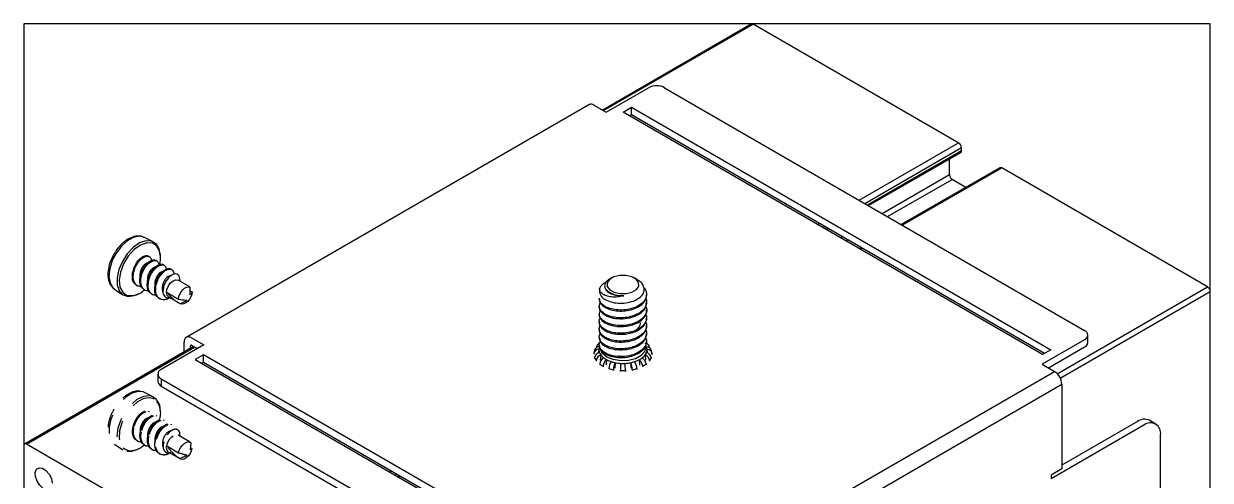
# Model space of a CAD drawing. Extents: x 0 to 6.25, y -6.86 to 0.
# Drawn here: x 0 to 6.25, y -2.4 to 0 of the extents above; entities that cross this region are included whole.
import ezdxf

# ---------------------------------------------------------------- set-up
doc = ezdxf.new("R2010")
doc.units = 0
doc.header["$LTSCALE"] = 0.5
doc.header["$MEASUREMENT"] = 0
doc.linetypes.add('HIDDEN2', pattern=[0.1875, 0.125, -0.0625])
for name, color, linetype in [('Hardware', 242, 'CONTINUOUS'), ('Housing', 150, 'CONTINUOUS'), ('Mounting', 4, 'CONTINUOUS')]:
    doc.layers.add(name, color=color, linetype=linetype)
doc.layers.add('Text-Unprinted', color=131, linetype='CONTINUOUS', plot=False)

msp = doc.modelspace()

# ---------------------------------------------------------------- linework, layer by layer
at = {"layer": 'Hardware', "transparency": 16777216}
for p, q in [((0.6827, -1.1474), (0.6361, -1.1244)), ((0.6617, -1.2264), (0.6522, -1.2209)), ((0.701, -1.2491), (0.6961, -1.2462)), ((0.5739, -1.3104), (0.5788, -1.3132)), ((0.7402, -1.2717), (0.7354, -1.2689)), ((0.7795, -1.2944), (0.7747, -1.2916)), ((0.6132, -1.3331), (0.6181, -1.3359)), ((0.6525, -1.3558), (0.6574, -1.3586)), ((0.8746, -1.3855), (0.8133, -1.3501)), ((0.8238, -1.3562), (0.8238, -1.3495)), ((0.4757, -1.3952), (0.4786, -1.3973)), ((0.4786, -1.3973), (0.5218, -1.4261)), ((0.5944, -1.3769), (0.5993, -1.3797)), ((0.6337, -1.3996), (0.6386, -1.4024)), ((0.673, -1.4223), (0.6779, -1.4251)), ((0.6918, -1.3784), (0.6966, -1.3812)), ((0.7562, -1.4149), (0.8155, -1.4492)), ((0.7626, -1.4378), (0.824, -1.4732)), ((0.876, -1.3863), (0.8752, -1.4265)), ((0.8756, -1.4053), (0.8871, -1.4119)), ((0.7123, -1.445), (0.7172, -1.4478)), ((0.8265, -1.4747), (0.862, -1.4546))]:
    msp.add_line(p, q, dxfattribs=at)
at = {"layer": 'Hardware', "linetype": 'HIDDEN2', "transparency": 16777216}
for p, q in [((0.6827, -1.964), (0.6361, -1.9409)), ((0.6886, -1.9765), (0.6653, -1.969)), ((0.6628, -2.0435), (0.6579, -2.0407)), ((0.7021, -2.0662), (0.6972, -2.0634)), ((0.5782, -2.1139), (0.583, -2.1167)), ((0.7413, -2.0889), (0.7365, -2.0861)), ((0.7806, -2.1116), (0.7757, -2.1088)), ((0.6175, -2.1366), (0.6223, -2.1394)), ((0.6567, -2.1592), (0.6616, -2.1621)), ((0.696, -2.1819), (0.7009, -2.1847)), ((0.8766, -2.2032), (0.8133, -2.1666)), ((0.8238, -2.1727), (0.8238, -2.1671)), ((0.4786, -2.2138), (0.5218, -2.2426)), ((0.5955, -2.1941), (0.6004, -2.1969)), ((0.6348, -2.2168), (0.6397, -2.2196)), ((0.6741, -2.2395), (0.679, -2.2423)), ((0.757, -2.2238), (0.8164, -2.2581)), ((0.8801, -2.2059), (0.8766, -2.2436)), ((0.8778, -2.2312), (0.8862, -2.236)), ((0.7134, -2.2621), (0.7183, -2.265)), ((0.7626, -2.2544), (0.826, -2.2909)), ((0.8224, -2.2882), (0.8606, -2.2705))]:
    msp.add_line(p, q, dxfattribs=at)
at = {"layer": 'Hardware', "transparency": 16777216, "flags": 128}
for points in [[(0.6361, -1.1244), (0.6136, -1.1187), (0.5823, -1.1236), (0.5492, -1.1408), (0.517, -1.1689), (0.4886, -1.2053), (0.4666, -1.2467), (0.4529, -1.2896), (0.4488, -1.3301), (0.4546, -1.3645), (0.4697, -1.3899), (0.4757, -1.3952)], [(0.6442, -1.1425), (0.6109, -1.1539), (0.5772, -1.1773), (0.5459, -1.2106), (0.5199, -1.2508), (0.5015, -1.2943), (0.4923, -1.3373), (0.4931, -1.376), (0.5039, -1.4069), (0.5238, -1.4273), (0.5508, -1.4354), (0.5827, -1.4303), (0.6028, -1.4213)], [(0.6482, -1.1532), (0.615, -1.1649), (0.5814, -1.189), (0.5507, -1.2233), (0.5259, -1.2642), (0.5095, -1.3079), (0.5031, -1.35), (0.5072, -1.3864), (0.5215, -1.4136), (0.5419, -1.4279)], [(0.7191, -1.2199), (0.719, -1.2195), (0.7132, -1.1843), (0.6977, -1.1584), (0.674, -1.144), (0.6442, -1.1425)], [(0.7001, -1.1695), (0.6778, -1.155), (0.6482, -1.1532)], [(0.7626, -1.4378), (0.7558, -1.4307), (0.7522, -1.4166), (0.7544, -1.3988), (0.7621, -1.3803), (0.774, -1.3639), (0.7882, -1.3525), (0.8023, -1.3478), (0.8133, -1.3501)], [(0.8155, -1.4492), (0.8174, -1.4365), (0.8221, -1.4233), (0.8292, -1.4108), (0.838, -1.3998), (0.8479, -1.3913), (0.8581, -1.386), (0.8677, -1.3843), (0.876, -1.3863)], [(0.8871, -1.4119), (0.8851, -1.4245), (0.8804, -1.4377), (0.8734, -1.4503), (0.8646, -1.4613), (0.8547, -1.4697), (0.8445, -1.475), (0.8348, -1.4767), (0.8265, -1.4747)]]:
    msp.add_lwpolyline(points, dxfattribs=at)
at = {"layer": 'Hardware', "linetype": 'HIDDEN2', "transparency": 16777216, "flags": 128}
for points in [[(0.6129, -1.9352), (0.601, -1.9357), (0.5686, -1.9459), (0.5355, -1.9679), (0.5045, -1.9997), (0.4785, -2.0387), (0.4598, -2.0812), (0.45, -2.1235), (0.45, -2.1619), (0.4598, -2.1929), (0.4785, -2.2138), (0.4786, -2.2138)], [(0.6361, -1.9409), (0.6298, -1.9383), (0.6129, -1.9352)], [(0.6622, -1.9583), (0.6306, -1.9622), (0.5967, -1.9788), (0.5637, -2.0067), (0.5343, -2.0432), (0.5112, -2.0853), (0.4965, -2.1291), (0.4914, -2.1707), (0.4965, -2.2066), (0.5112, -2.2334), (0.5343, -2.2488), (0.5637, -2.2514), (0.5967, -2.241), (0.6028, -2.2379)], [(0.6653, -1.969), (0.6337, -1.9733), (0.5999, -1.9907), (0.5672, -2.0197), (0.5388, -2.0574), (0.5175, -2.1001), (0.5054, -2.1436), (0.5036, -2.1836), (0.5124, -2.2163), (0.5243, -2.233)], [(0.7626, -2.2544), (0.7602, -2.2527), (0.7535, -2.2418), (0.7524, -2.2258), (0.7571, -2.2073), (0.7668, -2.1893), (0.7799, -2.1748), (0.7944, -2.1661), (0.8078, -2.1646), (0.8133, -2.1666)], [(0.5243, -2.233), (0.5308, -2.2385), (0.5551, -2.2477)], [(0.8164, -2.2581), (0.82, -2.245), (0.8262, -2.232), (0.8344, -2.2203), (0.844, -2.2108), (0.8541, -2.2042), (0.8641, -2.201), (0.873, -2.2016), (0.8801, -2.2059)], [(0.8862, -2.236), (0.8826, -2.2491), (0.8764, -2.2621), (0.8682, -2.2738), (0.8586, -2.2833), (0.8484, -2.2899), (0.8385, -2.2931), (0.8296, -2.2925), (0.8224, -2.2882)]]:
    msp.add_lwpolyline(points, dxfattribs=at)
at = {"layer": 'Hardware', "transparency": 16777216}
for centre, radius, start, end in [((0.6158, -1.2325), 0.1053, 339.86513, 36.76737), ((0.5657, -1.3366), 0.0943, 255.39788, 319.06551)]:
    msp.add_arc(centre, radius, start, end, dxfattribs=at)
at = {"layer": 'Hardware', "linetype": 'HIDDEN2', "transparency": 16777216}
for centre, radius, start, end in [((0.6476, -2.0287), 0.0719, 353.82675, 78.31416), ((0.6253, -2.0494), 0.0965, 337.19032, 49.07503), ((0.644, -2.1296), 0.0684, 145.496, 185.40381), ((0.559, -2.1396), 0.1081, 267.89496, 314.38294)]:
    msp.add_arc(centre, radius, start, end, dxfattribs=at)
at = {"layer": 'Hardware', "transparency": 16777216}
msp.add_ellipse((0.8714, -1.4421), major_axis=(0.1203, -0.0564), ratio=0.372929, start_param=3.652588, end_param=4.509445, dxfattribs=at)
at = {"layer": 'Hardware', "linetype": 'HIDDEN2', "transparency": 16777216}
msp.add_ellipse((0.8714, -2.2587), major_axis=(0.1169, -0.0636), ratio=0.379777, start_param=3.636731, end_param=4.493588, dxfattribs=at)
at = {"layer": 'Hardware', "transparency": 16777216}
for points, knots in [([(0.5912, -1.1183), (0.5851, -1.1196), (0.5683, -1.1233), (0.5402, -1.1382), (0.5097, -1.165), (0.4889, -1.1887), (0.4811, -1.2033), (0.4803, -1.205)], [0, 0, 0, 0, 0.149888, 0.417813, 0.691683, 0.966122, 1, 1, 1, 1]), ([(0.6351, -1.1256), (0.63, -1.1229), (0.6168, -1.1158), (0.601, -1.1173), (0.5912, -1.1183)], [0, 0, 0, 0, 0.382556, 1, 1, 1, 1]), ([(0.4803, -1.205), (0.4737, -1.2162), (0.4596, -1.2402), (0.4469, -1.2802), (0.4419, -1.3205), (0.4471, -1.3553), (0.4588, -1.3809), (0.4711, -1.3902), (0.4758, -1.3937)], [0, 0, 0, 0, 0.162928, 0.349512, 0.537778, 0.728947, 0.89663, 1, 1, 1, 1]), ([(0.5739, -1.3104), (0.5765, -1.3001), (0.5818, -1.2794), (0.5982, -1.2513), (0.6186, -1.2304), (0.6385, -1.2205), (0.6521, -1.219), (0.6561, -1.2236), (0.6565, -1.224)], [0, 0, 0, 0, 0.194242, 0.393681, 0.585088, 0.782764, 0.980439, 1, 1, 1, 1]), ([(0.5788, -1.3132), (0.5814, -1.303), (0.5867, -1.2822), (0.6031, -1.254), (0.6234, -1.2334), (0.6439, -1.2226), (0.6607, -1.2239), (0.6714, -1.2331), (0.6722, -1.2438), (0.6724, -1.2473)], [0, 0, 0, 0, 0.153544, 0.311196, 0.462499, 0.618757, 0.775016, 0.926319, 1, 1, 1, 1]), ([(0.6132, -1.3331), (0.6158, -1.3228), (0.6211, -1.3021), (0.6375, -1.2739), (0.6579, -1.253), (0.6778, -1.2432), (0.6914, -1.2417), (0.6954, -1.2463), (0.6958, -1.2467)], [0, 0, 0, 0, 0.194242, 0.3936808, 0.5850877, 0.7827635, 0.9804393, 1, 1, 1, 1]), ([(0.6181, -1.3359), (0.6207, -1.3256), (0.6259, -1.3049), (0.6424, -1.2767), (0.6627, -1.256), (0.6832, -1.2453), (0.7, -1.2466), (0.7107, -1.2558), (0.7114, -1.2664), (0.7117, -1.2699)], [0, 0, 0, 0, 0.153544, 0.311196, 0.462499, 0.618757, 0.775016, 0.926319, 1, 1, 1, 1]), ([(0.5948, -1.3765), (0.5898, -1.3727), (0.5789, -1.3646), (0.571, -1.3405), (0.5729, -1.3203), (0.5739, -1.3104)], [0, 0, 0, 0, 0.303869, 0.656529, 1, 1, 1, 1]), ([(0.6195, -1.384), (0.6131, -1.3835), (0.5992, -1.3825), (0.5845, -1.3675), (0.5758, -1.3435), (0.5778, -1.3232), (0.5788, -1.3132)], [0, 0, 0, 0, 0.2187945, 0.4743599, 0.7406493, 1, 1, 1, 1]), ([(0.6586, -1.2612), (0.6584, -1.261), (0.6563, -1.2583), (0.6485, -1.2596), (0.6373, -1.2663), (0.6254, -1.2797), (0.6167, -1.2976), (0.6114, -1.3171), (0.6122, -1.3288), (0.6127, -1.3344)], [0, 0, 0, 0, 0.016563, 0.184147, 0.35173, 0.513808, 0.682943, 0.847509, 1, 1, 1, 1]), ([(0.6916, -1.2831), (0.6904, -1.283), (0.6861, -1.2826), (0.6764, -1.2893), (0.6647, -1.3023), (0.656, -1.3203), (0.6507, -1.3398), (0.6515, -1.3515), (0.6519, -1.3571)], [0, 0, 0, 0, 0.076709, 0.266361, 0.449782, 0.641191, 0.827428, 1, 1, 1, 1]), ([(0.6525, -1.3558), (0.6551, -1.3455), (0.6604, -1.3247), (0.6768, -1.2966), (0.6972, -1.2757), (0.7171, -1.2659), (0.7307, -1.2644), (0.7347, -1.269), (0.7351, -1.2694)], [0, 0, 0, 0, 0.194242, 0.393681, 0.585088, 0.782764, 0.980439, 1, 1, 1, 1]), ([(0.6574, -1.3586), (0.66, -1.3483), (0.6652, -1.3276), (0.6817, -1.2994), (0.7019, -1.2787), (0.7225, -1.2679), (0.7393, -1.2693), (0.75, -1.2785), (0.7507, -1.2891), (0.751, -1.2926)], [0, 0, 0, 0, 0.153544, 0.311196, 0.462499, 0.618757, 0.775016, 0.926319, 1, 1, 1, 1]), ([(0.7372, -1.3066), (0.737, -1.3063), (0.7348, -1.3037), (0.7271, -1.305), (0.7159, -1.3116), (0.704, -1.3251), (0.6953, -1.3429), (0.6899, -1.3625), (0.6908, -1.3742), (0.6912, -1.3798)], [0, 0, 0, 0, 0.016563, 0.184147, 0.35173, 0.513808, 0.682943, 0.847509, 1, 1, 1, 1]), ([(0.6918, -1.3784), (0.6944, -1.3682), (0.6996, -1.3474), (0.7161, -1.3193), (0.7365, -1.2984), (0.7564, -1.2885), (0.77, -1.287), (0.774, -1.2916), (0.7743, -1.292)], [0, 0, 0, 0, 0.194242, 0.393681, 0.585088, 0.782764, 0.980439, 1, 1, 1, 1]), ([(0.6966, -1.3812), (0.6992, -1.371), (0.7045, -1.3502), (0.721, -1.3221), (0.7412, -1.3014), (0.7617, -1.2906), (0.7787, -1.2919), (0.7898, -1.3021), (0.7905, -1.3142), (0.7908, -1.319)], [0, 0, 0, 0, 0.149379, 0.302754, 0.449953, 0.601972, 0.753992, 0.901191, 1, 1, 1, 1]), ([(0.6341, -1.3992), (0.629, -1.3954), (0.6182, -1.3873), (0.6103, -1.3632), (0.6122, -1.343), (0.6132, -1.3331)], [0, 0, 0, 0, 0.303869, 0.656529, 1, 1, 1, 1]), ([(0.6588, -1.4067), (0.6524, -1.4062), (0.6385, -1.4052), (0.6238, -1.3901), (0.6151, -1.3662), (0.6171, -1.3459), (0.6181, -1.3359)], [0, 0, 0, 0, 0.218794, 0.47436, 0.740649, 1, 1, 1, 1]), ([(0.6733, -1.4218), (0.6683, -1.4181), (0.6575, -1.41), (0.6496, -1.3858), (0.6515, -1.3657), (0.6525, -1.3558)], [0, 0, 0, 0, 0.303869, 0.656529, 1, 1, 1, 1]), ([(0.6981, -1.4294), (0.6916, -1.4289), (0.6777, -1.4279), (0.6631, -1.4128), (0.6544, -1.3889), (0.6564, -1.3686), (0.6574, -1.3586)], [0, 0, 0, 0, 0.218794, 0.47436, 0.740649, 1, 1, 1, 1]), ([(0.7765, -1.3292), (0.7763, -1.329), (0.7741, -1.3263), (0.7664, -1.3277), (0.7551, -1.3343), (0.7433, -1.3477), (0.7344, -1.3657), (0.7295, -1.3854), (0.7291, -1.4024), (0.7327, -1.4101), (0.7341, -1.4131)], [0, 0, 0, 0, 0.014875, 0.165375, 0.315875, 0.46143, 0.613324, 0.761113, 0.908903, 1, 1, 1, 1]), ([(0.8235, -1.3495), (0.8231, -1.3437), (0.8223, -1.3315), (0.8137, -1.3199), (0.8005, -1.3153), (0.7846, -1.3195), (0.7682, -1.3308), (0.7532, -1.348), (0.742, -1.369), (0.7371, -1.3852), (0.7358, -1.3937), (0.7356, -1.3951)], [0, 0, 0, 0, 0.118374, 0.25027, 0.382401, 0.506022, 0.628171, 0.750539, 0.864705, 0.977111, 1, 1, 1, 1]), ([(0.7126, -1.4445), (0.7076, -1.4408), (0.6968, -1.4327), (0.6889, -1.4085), (0.6908, -1.3884), (0.6918, -1.3784)], [0, 0, 0, 0, 0.303869, 0.656529, 1, 1, 1, 1]), ([(0.7705, -1.442), (0.7691, -1.4431), (0.7595, -1.4503), (0.7405, -1.4542), (0.7182, -1.4509), (0.7023, -1.4357), (0.6937, -1.4115), (0.6957, -1.3912), (0.6966, -1.3812)], [0, 0, 0, 0, 0.034078, 0.228826, 0.423575, 0.612148, 0.808634, 1, 1, 1, 1]), ([(0.7356, -1.3951), (0.7347, -1.3997), (0.7326, -1.4099), (0.7348, -1.424), (0.7416, -1.4357), (0.7526, -1.4424), (0.7629, -1.4445), (0.7693, -1.4424), (0.7705, -1.442)], [0, 0, 0, 0, 0.159487, 0.351593, 0.546496, 0.746213, 0.950359, 1, 1, 1, 1]), ([(0.8871, -1.4119), (0.8866, -1.4127), (0.885, -1.4159), (0.8821, -1.4208), (0.8789, -1.425), (0.8755, -1.4263), (0.8752, -1.4265)], [0, 0, 0, 0, 0.1640535, 0.5980497, 0.9571453, 1, 1, 1, 1]), ([(0.8155, -1.4492), (0.817, -1.4494), (0.8299, -1.4513), (0.8463, -1.4541), (0.8593, -1.4545), (0.862, -1.4546)], [0, 0, 0, 0, 0.092881, 0.810767, 1, 1, 1, 1])]:
    msp.add_open_spline(points, degree=3, knots=knots, dxfattribs=at)
at = {"layer": 'Hardware', "linetype": 'HIDDEN2', "transparency": 16777216}
for points, knots in [([(0.6115, -1.9341), (0.6054, -1.934), (0.5892, -1.9337), (0.5615, -1.9426), (0.5295, -1.9625), (0.5002, -1.9923), (0.4813, -2.0161), (0.475, -2.0295), (0.4749, -2.0297)], [0, 0, 0, 0, 0.123654, 0.333083, 0.551272, 0.774651, 0.997615, 1, 1, 1, 1]), ([(0.4749, -2.0297), (0.4682, -2.0427), (0.4547, -2.069), (0.4442, -2.1103), (0.4424, -2.1499), (0.4512, -2.1824), (0.4639, -2.2041), (0.475, -2.21), (0.4779, -2.2116)], [0, 0, 0, 0, 0.188807, 0.380645, 0.574688, 0.771791, 0.940237, 1, 1, 1, 1]), ([(0.5782, -2.1139), (0.5819, -2.1038), (0.5894, -2.0834), (0.608, -2.058), (0.6287, -2.0419), (0.6466, -2.0358), (0.6542, -2.0402), (0.6572, -2.042)], [0, 0, 0, 0, 0.212662, 0.431013, 0.640571, 0.856993, 1, 1, 1, 1]), ([(0.583, -2.1167), (0.5868, -2.1066), (0.5943, -2.0862), (0.6129, -2.0609), (0.6337, -2.0445), (0.6534, -2.0387), (0.6674, -2.0454), (0.675, -2.0555), (0.6745, -2.0638), (0.6745, -2.0642)], [0, 0, 0, 0, 0.1641256, 0.3326422, 0.4943724, 0.6613994, 0.8284264, 0.9901565, 1, 1, 1, 1]), ([(0.6175, -2.1366), (0.6212, -2.1265), (0.6287, -2.106), (0.6473, -2.0807), (0.668, -2.0646), (0.6859, -2.0584), (0.6935, -2.0629), (0.6965, -2.0647)], [0, 0, 0, 0, 0.212662, 0.431013, 0.640571, 0.856993, 1, 1, 1, 1]), ([(0.6223, -2.1394), (0.6261, -2.1293), (0.6336, -2.1088), (0.6522, -2.0835), (0.673, -2.0671), (0.6927, -2.0614), (0.7067, -2.0681), (0.7143, -2.0782), (0.7138, -2.0864), (0.7138, -2.0869)], [0, 0, 0, 0, 0.1641256, 0.3326422, 0.4943724, 0.6613994, 0.8284264, 0.9901565, 1, 1, 1, 1]), ([(0.5962, -2.1928), (0.5939, -2.1919), (0.585, -2.1886), (0.5763, -2.1717), (0.5713, -2.145), (0.5759, -2.1242), (0.5782, -2.1139)], [0, 0, 0, 0, 0.102823, 0.396328, 0.702148, 1, 1, 1, 1]), ([(0.6213, -2.2008), (0.6188, -2.2012), (0.6082, -2.2028), (0.5935, -2.1939), (0.5809, -2.1752), (0.5763, -2.1476), (0.5808, -2.1269), (0.583, -2.1167)], [0, 0, 0, 0, 0.069582, 0.304546, 0.532058, 0.769118, 1, 1, 1, 1]), ([(0.6595, -2.0789), (0.6578, -2.0779), (0.6537, -2.0754), (0.6435, -2.0797), (0.6315, -2.0902), (0.6213, -2.1065), (0.6144, -2.1256), (0.6118, -2.1425), (0.614, -2.1508), (0.6147, -2.1535)], [0, 0, 0, 0, 0.1082981, 0.272192, 0.4307015, 0.5961133, 0.757056, 0.9179987, 1, 1, 1, 1]), ([(0.6936, -2.0995), (0.6936, -2.0995), (0.6908, -2.0984), (0.6827, -2.1028), (0.6708, -2.1127), (0.6606, -2.1292), (0.6537, -2.1483), (0.6511, -2.1651), (0.6533, -2.1734), (0.654, -2.1762)], [0, 0, 0, 0, 0.004317, 0.187323, 0.364316, 0.549016, 0.728726, 0.908437, 1, 1, 1, 1]), ([(0.6567, -2.1592), (0.6605, -2.1492), (0.668, -2.1287), (0.6866, -2.1033), (0.7073, -2.0872), (0.7252, -2.0811), (0.7328, -2.0856), (0.7358, -2.0874)], [0, 0, 0, 0, 0.2126619, 0.4310134, 0.6405715, 0.8569927, 1, 1, 1, 1]), ([(0.6616, -2.1621), (0.6654, -2.152), (0.6729, -2.1315), (0.6915, -2.1062), (0.7123, -2.0898), (0.732, -2.0841), (0.746, -2.0908), (0.7535, -2.1009), (0.7531, -2.1091), (0.7531, -2.1096)], [0, 0, 0, 0, 0.1641256, 0.3326422, 0.4943724, 0.6613994, 0.8284264, 0.9901565, 1, 1, 1, 1]), ([(0.7329, -2.1222), (0.7328, -2.1222), (0.7301, -2.1211), (0.722, -2.1254), (0.7101, -2.1354), (0.6998, -2.1519), (0.693, -2.171), (0.6904, -2.1878), (0.6926, -2.1961), (0.6933, -2.1989)], [0, 0, 0, 0, 0.004317, 0.187323, 0.364316, 0.549016, 0.728726, 0.908437, 1, 1, 1, 1]), ([(0.696, -2.1819), (0.6998, -2.1718), (0.7073, -2.1514), (0.7259, -2.126), (0.7466, -2.1099), (0.7644, -2.1038), (0.772, -2.1083), (0.7751, -2.11)], [0, 0, 0, 0, 0.212662, 0.431013, 0.640571, 0.856993, 1, 1, 1, 1]), ([(0.7009, -2.1847), (0.7046, -2.1747), (0.7122, -2.1542), (0.7307, -2.1289), (0.7516, -2.1125), (0.7712, -2.1068), (0.7854, -2.1134), (0.793, -2.1246), (0.7923, -2.1342), (0.7922, -2.1359)], [0, 0, 0, 0, 0.1600781, 0.3244388, 0.4821805, 0.6450884, 0.8079962, 0.9657379, 1, 1, 1, 1]), ([(0.6355, -2.2155), (0.6332, -2.2146), (0.6243, -2.2112), (0.6156, -2.1944), (0.6106, -2.1676), (0.6152, -2.1468), (0.6175, -2.1366)], [0, 0, 0, 0, 0.102823, 0.396328, 0.702148, 1, 1, 1, 1]), ([(0.6605, -2.2235), (0.6581, -2.2239), (0.6475, -2.2255), (0.6327, -2.2166), (0.6202, -2.1978), (0.6156, -2.1703), (0.6201, -2.1496), (0.6223, -2.1394)], [0, 0, 0, 0, 0.069582, 0.304546, 0.532058, 0.769118, 1, 1, 1, 1]), ([(0.6748, -2.2382), (0.6725, -2.2373), (0.6635, -2.2339), (0.6549, -2.2171), (0.6499, -2.1903), (0.6545, -2.1695), (0.6567, -2.1592)], [0, 0, 0, 0, 0.102823, 0.396328, 0.702148, 1, 1, 1, 1]), ([(0.6998, -2.2462), (0.6974, -2.2466), (0.6868, -2.2482), (0.672, -2.2393), (0.6595, -2.2205), (0.6549, -2.193), (0.6594, -2.1723), (0.6616, -2.1621)], [0, 0, 0, 0, 0.0695821, 0.3045459, 0.5320584, 0.7691177, 1, 1, 1, 1]), ([(0.7141, -2.2609), (0.7118, -2.26), (0.7028, -2.2566), (0.6942, -2.2398), (0.6892, -2.213), (0.6938, -2.1922), (0.696, -2.1819)], [0, 0, 0, 0, 0.102823, 0.396328, 0.702148, 1, 1, 1, 1]), ([(0.7732, -2.2578), (0.7675, -2.2613), (0.7534, -2.2699), (0.7312, -2.2714), (0.7112, -2.2625), (0.6988, -2.243), (0.6941, -2.2157), (0.6987, -2.195), (0.7009, -2.1847)], [0, 0, 0, 0, 0.120483, 0.297811, 0.475139, 0.646843, 0.825752, 1, 1, 1, 1]), ([(0.7743, -2.1457), (0.7735, -2.1453), (0.7702, -2.1437), (0.7613, -2.1479), (0.7494, -2.1582), (0.7392, -2.1745), (0.732, -2.1939), (0.7302, -2.2132), (0.7316, -2.2264), (0.7347, -2.2308), (0.7348, -2.231)], [0, 0, 0, 0, 0.04467, 0.203838, 0.357777, 0.51842, 0.674722, 0.831024, 0.991666, 1, 1, 1, 1]), ([(0.823, -2.1671), (0.8232, -2.1645), (0.8239, -2.1549), (0.8186, -2.1429), (0.8079, -2.1342), (0.7932, -2.1343), (0.7771, -2.142), (0.7612, -2.1563), (0.7483, -2.1756), (0.7417, -2.1914), (0.7393, -2.2), (0.7389, -2.2014)], [0, 0, 0, 0, 0.053028, 0.1947, 0.336624, 0.469409, 0.600611, 0.732049, 0.854677, 0.975415, 1, 1, 1, 1]), ([(0.7389, -2.2014), (0.7374, -2.2061), (0.7341, -2.2165), (0.7341, -2.2319), (0.7386, -2.2458), (0.7478, -2.2554), (0.7586, -2.2599), (0.7664, -2.2587), (0.7693, -2.2582)], [0, 0, 0, 0, 0.1492922, 0.3291179, 0.5115611, 0.6985121, 0.8896076, 1, 1, 1, 1]), ([(0.8862, -2.236), (0.8859, -2.2365), (0.8847, -2.2384), (0.8825, -2.2411), (0.8799, -2.2434), (0.877, -2.2436), (0.8766, -2.2436)], [0, 0, 0, 0, 0.164053, 0.59805, 0.957145, 1, 1, 1, 1]), ([(0.8164, -2.2581), (0.8178, -2.2585), (0.83, -2.2622), (0.8458, -2.2672), (0.858, -2.2699), (0.8606, -2.2705)], [0, 0, 0, 0, 0.092881, 0.810767, 1, 1, 1, 1])]:
    msp.add_open_spline(points, degree=3, knots=knots, dxfattribs=at)
at = {"layer": 'Housing', "transparency": 16777216}
for p, q in [((3.049, -0.4541), (3.8342, -0.0008)), ((3.0549, -0.4574), (3.8442, -0.0018)), ((5.4472, -1.842), (6.2395, -1.3846)), ((5.4632, -1.8654), (6.2537, -1.409)), ((0.8939, -1.6982), (0.0043, -2.2125)), ((0.0141, -2.2133), (0.8998, -1.7016)), ((1.9288, -2.3594), (1.9388, -2.3536)), ((1.9571, -2.3758), (1.9671, -2.37)), ((1.9712, -2.3839), (1.9813, -2.3781)), ((1.9771, -2.3873), (1.9871, -2.3815))]:
    msp.add_line(p, q, dxfattribs=at)
at = {"layer": 'Housing', "linetype": 'Continuous', "lineweight": 25, "transparency": 16777216}
for p, q in [((4.9285, -0.6277), (3.8443, -0.0018)), ((4.4039, -0.9292), (4.9275, -0.6272)), ((4.4322, -0.9456), (4.9426, -0.6511)), ((4.4463, -0.9537), (4.9426, -0.6674)), ((4.4523, -0.9571), (4.9385, -0.6777)), ((4.9426, -0.6686), (4.9426, -0.6522)), ((4.8794, -0.7954), (4.8794, -0.7118)), ((4.5247, -0.9989), (4.8794, -0.7943)), ((5.1452, -0.7576), (4.6254, -1.0571)), ((4.6306, -1.0601), (5.1543, -0.758)), ((6.2395, -1.3846), (5.1552, -0.7586)), ((4.5529, -1.0153), (4.8927, -0.8193)), ((4.9655, -0.8614), (4.8936, -0.8199)), ((4.1832, -1.0565), (4.1932, -1.0507)), ((4.2115, -1.0729), (4.2215, -1.0671)), ((4.2256, -1.081), (4.2357, -1.0752)), ((4.2316, -1.0845), (4.2416, -1.0787)), ((4.304, -1.1262), (4.314, -1.1204)), ((4.3322, -1.1426), (4.3423, -1.1368)), ((4.4148, -1.1786), (4.4047, -1.1844)), ((4.4099, -1.1874), (4.4199, -1.1816)), ((6.2537, -4.6426), (6.2537, -1.4091)), ((0, -2.2215), (0, -5.455)), ((1.0984, -2.8392), (0.0141, -2.2133))]:
    msp.add_line(p, q, dxfattribs=at)
at = {"layer": 'Housing', "linetype": 'Continuous', "lineweight": 25, "transparency": 16777216, "flags": 128}
msp.add_lwpolyline([(0.1022, -2.4461), (0.0842, -2.4298), (0.0699, -2.4077), (0.0616, -2.3836), (0.0607, -2.3616), (0.0674, -2.3454), (0.0806, -2.3377), (0.0981, -2.34), (0.1167, -2.3517), (0.1334, -2.371), (0.1454, -2.3945), (0.1505, -2.4182)], dxfattribs=at)
at = {"layer": 'Housing', "linetype": 'Continuous', "lineweight": 25, "transparency": 16777216}
for centre, radius, start, end in [((3.8384, -0.01), 0.0101, 54.38243, 114.30712), ((4.9119, -0.6536), 0.0307, 2.60548, 57.39452), ((4.9328, -0.6696), 0.00986, 305.01331, 6.29877), ((4.9101, -0.794), 0.0307, 182.60548, 237.39452), ((5.1494, -0.7668), 0.0101, 54.38243, 114.30712), ((6.223, -1.4105), 0.0307, 2.60484, 57.39501), ((0.0086, -2.2201), 0.00873, 50.7967, 189.21397)]:
    msp.add_arc(centre, radius, start, end, dxfattribs=at)
at = {"layer": 'Mounting', "transparency": 16777216}
for p, q in [((3.0697, -0.466), (3.2932, -0.337)), ((3.378, -0.337), (5.5913, -1.6147)), ((2.9776, -0.4262), (0.8563, -1.6508)), ((3.0055, -0.4289), (3.0697, -0.466)), ((3.1588, -0.4652), (3.2026, -0.4399)), ((5.3692, -1.7412), (3.1588, -0.4652)), ((3.2026, -0.4789), (3.1926, -0.4847)), ((3.2026, -0.4399), (5.4131, -1.7159)), ((3.2026, -0.4789), (3.2026, -0.4399)), ((5.3793, -1.7354), (3.2026, -0.4789)), ((3.0983, -1.3379), (3.0874, -1.3442)), ((3.234, -1.3472), (3.2179, -1.3379)), ((3.2826, -1.4298), (3.2826, -1.4247)), ((3.0336, -1.4452), (3.0336, -1.4503)), ((3.0336, -1.486), (3.0336, -1.4911)), ((3.2826, -1.4707), (3.2826, -1.4656)), ((3.0336, -1.5268), (3.0336, -1.5319)), ((3.2826, -1.5115), (3.2826, -1.5064)), ((3.2826, -1.5523), (3.2826, -1.5472)), ((3.0336, -1.5676), (3.0336, -1.5727)), ((3.0336, -1.6085), (3.0336, -1.6136)), ((3.2826, -1.5932), (3.2826, -1.5881)), ((0.8448, -1.7266), (0.8448, -1.6763)), ((0.8842, -1.6535), (0.9484, -1.6906)), ((3.0384, -1.6752), (3.0234, -1.6903)), ((3.0336, -1.6493), (3.0336, -1.6544)), ((3.2933, -1.6908), (3.2783, -1.6757)), ((3.2826, -1.634), (3.2826, -1.6289)), ((3.2826, -1.6748), (3.2826, -1.6697)), ((5.5913, -1.6637), (5.3678, -1.7926)), ((5.6088, -1.6782), (5.6088, -1.6392)), ((0.9484, -1.6906), (0.7249, -1.8196)), ((0.8786, -1.707), (0.8786, -1.6958)), ((0.8842, -1.6926), (0.9146, -1.7101)), ((0.947, -1.742), (0.9031, -1.7673)), ((3.1574, -3.0181), (0.947, -1.742)), ((0.947, -1.7811), (0.947, -1.742)), ((3.005, -1.7358), (3.0046, -1.7398)), ((3.0053, -1.7321), (3.0048, -1.7361)), ((3.0195, -1.7), (3.0191, -1.7039)), ((3.0314, -1.7134), (3.0294, -1.7328)), ((3.0336, -1.6901), (3.0336, -1.6952)), ((3.0414, -1.7433), (3.0387, -1.7707)), ((3.2746, -1.7436), (3.2772, -1.771)), ((3.2848, -1.7138), (3.2869, -1.7333)), ((3.2971, -1.7004), (3.2975, -1.7044)), ((3.3114, -1.7361), (3.311, -1.7321)), ((3.3112, -1.7362), (3.3117, -1.7403)), ((5.4131, -1.7159), (5.3692, -1.7412)), ((5.5913, -1.7027), (5.4016, -1.8122)), ((0.9031, -1.7673), (3.1136, -3.0434)), ((0.9369, -1.7869), (0.947, -1.7811)), ((0.947, -1.7811), (3.1236, -3.0376)), ((3.0088, -1.7572), (3.0084, -1.7613)), ((3.017, -1.7719), (3.0166, -1.776)), ((3.0355, -1.7906), (3.0352, -1.7948)), ((3.0533, -1.802), (3.0531, -1.8063)), ((3.0714, -1.7682), (3.0695, -1.7962)), ((3.1165, -1.7839), (3.1156, -1.8123)), ((3.199, -1.7841), (3.1999, -1.8124)), ((3.2442, -1.7685), (3.2462, -1.7965)), ((3.2622, -1.8024), (3.2625, -1.8066)), ((3.2802, -1.7909), (3.2805, -1.7952)), ((3.2989, -1.7723), (3.2993, -1.7765)), ((3.3072, -1.7577), (3.3076, -1.7618)), ((5.3678, -1.7926), (5.432, -1.8297)), ((0.7074, -1.8441), (0.7074, -1.8831)), ((0.7249, -1.8686), (2.9382, -3.1462)), ((0.7249, -1.8686), (0.7249, -1.9076)), ((3.0835, -1.8148), (3.0833, -1.819)), ((3.1078, -1.8211), (3.1077, -1.8254)), ((3.1443, -1.8256), (3.1443, -1.8299)), ((3.171, -1.8256), (3.1711, -1.83)), ((3.2076, -1.8212), (3.2077, -1.8255)), ((3.232, -1.815), (3.2322, -1.8193)), ((3.3107, -3.0543), (5.432, -1.8297)), ((0.7249, -1.9076), (2.9382, -3.1853)), ((3.3501, -3.1226), (5.4714, -1.898)), ((5.4714, -1.898), (5.4714, -2.3433)), ((5.9037, -2.1133), (5.4151, -2.3953)), ((5.8699, -2.0938), (5.4714, -2.3238)), ((5.9662, -2.1071), (5.9324, -2.0876)), ((5.9921, -3.777), (5.9921, -2.1643)), ((5.4714, -2.3433), (5.4151, -2.3758)), ((5.4151, -2.3758), (5.4151, -2.3953))]:
    msp.add_line(p, q, dxfattribs=at)
at = {"layer": 'Mounting', "transparency": 16777216, "flags": 128}
for points in [[(3.2408, -1.3624), (3.2279, -1.3449), (3.2043, -1.3315), (3.1737, -1.3244), (3.1408, -1.3246), (3.1104, -1.3321), (3.0874, -1.3457), (3.0751, -1.3634), (3.0754, -1.3824), (3.0883, -1.3999), (3.1119, -1.4132), (3.1425, -1.4203), (3.1754, -1.4201), (3.2058, -1.4127), (3.2288, -1.3991), (3.2411, -1.3814), (3.2408, -1.3624)], [(3.2773, -1.7003), (3.2776, -1.703), (3.2723, -1.7263), (3.2538, -1.7472), (3.2242, -1.7633), (3.1869, -1.7728), (3.1463, -1.7745), (3.1071, -1.7682), (3.0738, -1.7547), (3.0502, -1.7356), (3.0408, -1.7192)]]:
    msp.add_lwpolyline(points, dxfattribs=at)
at = {"layer": 'Mounting', "transparency": 16777216}
for centre, radius, start, end in [((3.3356, -0.4189), 0.0922, 62.60967, 117.39033), ((2.9892, -0.4518), 0.0281, 54.38242, 114.30712), ((3.0881, -1.4032), 0.0541, 173.61005, 239.91429), ((5.582, -1.6392), 0.0262, 290.78342, 69.21658), ((0.8688, -1.6724), 0.0244, 50.79671, 189.21404), ((3.0373, -1.7016), 0.0179, 99.66366, 174.84802), ((3.2779, -1.7029), 0.0194, 7.43788, 104.32352), ((5.5788, -1.6752), 0.0302, 294.37466, 354.3052), ((0.882, -1.6953), 0.00349, 50.79671, 189.21404), ((3.0321, -1.741), 0.0277, 91.4583, 168.99673), ((3.058, -1.7377), 0.053, 160.96248, 177.8663), ((3.0316, -1.7248), 0.0242, 84.79515, 169.67705), ((3.0409, -1.7632), 0.0327, 101.15659, 169.46922), ((3.053, -1.7779), 0.0365, 108.59972, 170.5288), ((3.0753, -1.715), 0.0439, 160.96248, 177.8663), ((3.0753, -1.7148), 0.0439, 178.21168, 201.89078), ((3.0854, -1.7107), 0.0548, 201.8563, 216.42956), ((3.1033, -1.6971), 0.0772, 216.70898, 232.93264), ((3.2124, -1.6966), 0.078, 306.75448, 322.87588), ((3.2304, -1.7105), 0.0552, 323.15122, 337.64596), ((3.2627, -1.7783), 0.0367, 9.43058, 71.15618), ((3.2407, -1.7147), 0.044, 337.6009, 1.22788), ((3.275, -1.7637), 0.0328, 10.50512, 78.61671), ((3.2846, -1.7253), 0.0243, 10.36042, 94.996), ((3.2411, -1.715), 0.0437, 1.58052, 18.52193), ((3.284, -1.7416), 0.0278, 11.00914, 88.32941), ((3.2584, -1.7377), 0.0528, 1.58052, 18.52193), ((3.0702, -1.7325), 0.0662, 201.8563, 216.42956), ((3.0784, -1.7961), 0.0433, 120.13883, 172.61728), ((3.116, -1.6853), 0.1325, 232.60545, 241.77474), ((3.1034, -1.807), 0.0503, 129.4116, 174.29398), ((3.1233, -1.6716), 0.1096, 232.60545, 241.77474), ((3.1409, -1.6383), 0.1473, 241.85781, 252.39677), ((3.1518, -1.8189), 0.0684, 144.07628, 176.54454), ((3.1524, -1.604), 0.1835, 252.23173, 258.73468), ((3.2069, -1.8247), 0.0991, 155.74329, 177.92111), ((3.1574, -1.5788), 0.2092, 258.74125, 267.08013), ((3.498, -1.8288), 0.3537, 173.33147, 179.48595), ((3.1581, -1.5689), 0.2191, 267.02072, 272.79729), ((3.1588, -1.5783), 0.2097, 272.73889, 281.06496), ((2.7945, -1.8288), 0.3766, 0.4822, 6.2622), ((3.1636, -1.6032), 0.1843, 281.07072, 287.55377), ((3.107, -1.8248), 0.1006, 2.03934, 23.87455), ((3.1749, -1.6374), 0.1483, 287.3906, 297.88191), ((3.163, -1.8191), 0.0691, 3.40856, 35.57043), ((3.1924, -1.6708), 0.1106, 297.96359, 307.08013), ((3.212, -1.8073), 0.0505, 5.65297, 50.28029), ((3.2371, -1.7965), 0.0434, 7.33092, 59.58307), ((3.1996, -1.6843), 0.1337, 297.96359, 307.08013), ((3.2455, -1.7323), 0.0667, 323.15122, 337.64596), ((0.7342, -1.8441), 0.0262, 110.78342, 249.21658), ((3.1512, -1.6035), 0.2218, 252.23173, 258.73468), ((3.1581, -1.5611), 0.2649, 267.02072, 272.79729), ((3.1648, -1.6025), 0.2228, 281.07072, 287.55377), ((5.3858, -1.9019), 0.0858, 2.60548, 57.39452), ((0.7374, -1.8801), 0.0302, 185.6948, 245.62534), ((5.9065, -2.1449), 0.0629, 65.69288, 125.61758), ((5.9382, -2.1556), 0.0546, 350.78596, 129.20329)]:
    msp.add_arc(centre, radius, start, end, dxfattribs=at)
for points, knots in [([(3.0343, -1.3972), (3.0389, -1.3862), (3.0449, -1.3719), (3.0645, -1.3624), (3.0692, -1.3602)], [0, 0, 0, 0, 0.761983, 1, 1, 1, 1]), ([(3.061, -1.45), (3.0712, -1.4551), (3.0918, -1.4654), (3.1323, -1.4719), (3.1739, -1.4704), (3.2127, -1.4611), (3.244, -1.4448), (3.2647, -1.4237), (3.2725, -1.3999), (3.2666, -1.3765), (3.2527, -1.3583), (3.2382, -1.3507), (3.2334, -1.3482)], [0, 0, 0, 0, 0.111322, 0.2225, 0.330296, 0.438158, 0.543247, 0.647543, 0.750183, 0.850932, 0.951118, 1, 1, 1, 1]), ([(3.0876, -1.3445), (3.0812, -1.3488), (3.0678, -1.3578), (3.0602, -1.3752), (3.0633, -1.393), (3.0761, -1.4079), (3.0899, -1.4147), (3.0959, -1.4177)], [0, 0, 0, 0, 0.201066, 0.418309, 0.629443, 0.84065, 1, 1, 1, 1]), ([(3.0339, -1.4502), (3.0348, -1.4565), (3.0365, -1.4694), (3.0534, -1.4872), (3.0795, -1.5016), (3.1132, -1.5107), (3.1509, -1.5133), (3.1895, -1.5092), (3.225, -1.4984), (3.2545, -1.4818), (3.2741, -1.4608), (3.2833, -1.4426), (3.2817, -1.4322), (3.2814, -1.4299)], [0, 0, 0, 0, 0.09056, 0.188766, 0.287069, 0.383742, 0.482572, 0.579559, 0.677456, 0.775986, 0.87254, 0.971297, 1, 1, 1, 1]), ([(3.162, -1.4316), (3.1512, -1.4343), (3.1297, -1.4397), (3.0976, -1.4388), (3.0688, -1.4326), (3.0464, -1.421), (3.0363, -1.4077), (3.0348, -1.3996), (3.0343, -1.3972)], [0, 0, 0, 0, 0.172316, 0.344636, 0.518669, 0.716526, 0.914165, 1, 1, 1, 1]), ([(3.2677, -1.3892), (3.2698, -1.3913), (3.2787, -1.4002), (3.2837, -1.4189), (3.2813, -1.443), (3.2666, -1.4658), (3.2419, -1.4849), (3.2094, -1.499), (3.172, -1.5068), (3.1334, -1.5079), (3.0971, -1.5022), (3.0663, -1.4904), (3.0448, -1.4742), (3.0338, -1.4582), (3.0348, -1.4484), (3.0351, -1.4452)], [0, 0, 0, 0, 0.0260736, 0.1099467, 0.1955651, 0.280575, 0.3648647, 0.4507173, 0.5346832, 0.6201113, 0.7053955, 0.78946, 0.8753292, 0.9594698, 1, 1, 1, 1]), ([(3.162, -1.4316), (3.1503, -1.432), (3.1292, -1.4327), (3.1019, -1.4261), (3.0822, -1.4163), (3.0704, -1.4058), (3.0688, -1.3986), (3.0683, -1.3963)], [0, 0, 0, 0, 0.2618421, 0.4709167, 0.6827579, 0.8952551, 1, 1, 1, 1]), ([(3.0959, -1.4177), (3.0991, -1.4192), (3.1101, -1.4246), (3.1325, -1.4308), (3.1525, -1.4313), (3.162, -1.4316)], [0, 0, 0, 0, 0.174008, 0.603145, 1, 1, 1, 1]), ([(3.0341, -1.4911), (3.0339, -1.4915), (3.0305, -1.5005), (3.0431, -1.5191), (3.0718, -1.5404), (3.1174, -1.5531), (3.1687, -1.5539), (3.219, -1.5428), (3.2581, -1.5207), (3.2807, -1.4949), (3.2803, -1.4774), (3.2802, -1.4706)], [0, 0, 0, 0, 0.005883, 0.135046, 0.266584, 0.395812, 0.527243, 0.656604, 0.787853, 0.917415, 1, 1, 1, 1]), ([(3.2783, -1.4465), (3.2788, -1.4473), (3.284, -1.4555), (3.2833, -1.473), (3.2749, -1.4965), (3.2543, -1.5175), (3.2251, -1.5341), (3.1895, -1.5449), (3.1509, -1.549), (3.1132, -1.5465), (3.0795, -1.5373), (3.0531, -1.5229), (3.037, -1.5048), (3.0313, -1.4858), (3.0366, -1.4742), (3.0389, -1.469)], [0, 0, 0, 0, 0.008722, 0.092386, 0.177278, 0.260277, 0.344974, 0.429128, 0.512498, 0.597454, 0.680554, 0.765057, 0.849475, 0.932634, 1, 1, 1, 1]), ([(3.2785, -1.49), (3.2795, -1.4915), (3.2867, -1.503), (3.2807, -1.5272), (3.2589, -1.5564), (3.2187, -1.5785), (3.1688, -1.5897), (3.1173, -1.5888), (3.0721, -1.5761), (3.042, -1.5548), (3.0297, -1.53), (3.0374, -1.5151), (3.0407, -1.5087)], [0, 0, 0, 0, 0.016836, 0.129858, 0.241645, 0.354888, 0.466501, 0.5799, 0.691399, 0.80489, 0.916333, 1, 1, 1, 1]), ([(3.034, -1.5319), (3.0338, -1.5324), (3.0323, -1.5387), (3.0381, -1.5512), (3.0516, -1.5673), (3.074, -1.5806), (3.1024, -1.59), (3.1349, -1.5945), (3.1692, -1.5936), (3.2026, -1.5875), (3.2328, -1.5762), (3.2575, -1.5606), (3.2743, -1.5418), (3.2826, -1.5248), (3.2817, -1.5146), (3.2815, -1.5115)], [0, 0, 0, 0, 0.007186, 0.09298, 0.180246, 0.267908, 0.353612, 0.441105, 0.528586, 0.614292, 0.701963, 0.789214, 0.875016, 0.962815, 1, 1, 1, 1]), ([(3.034, -1.5728), (3.0339, -1.5733), (3.0324, -1.5797), (3.0382, -1.5922), (3.0518, -1.6084), (3.0744, -1.6216), (3.1028, -1.6309), (3.1354, -1.6353), (3.1697, -1.6344), (3.2031, -1.6282), (3.2332, -1.6169), (3.2578, -1.6012), (3.2745, -1.5824), (3.2827, -1.5654), (3.2818, -1.5553), (3.2815, -1.5523)], [0, 0, 0, 0, 0.008446, 0.094225, 0.181521, 0.269165, 0.354864, 0.442382, 0.529839, 0.615552, 0.703241, 0.790463, 0.876283, 0.964094, 1, 1, 1, 1]), ([(3.2767, -1.5257), (3.2783, -1.5288), (3.2836, -1.5386), (3.283, -1.5566), (3.2747, -1.5775), (3.2574, -1.5963), (3.2328, -1.6119), (3.2026, -1.6232), (3.1692, -1.6293), (3.1349, -1.6302), (3.1024, -1.6257), (3.0739, -1.6163), (3.0518, -1.6031), (3.0373, -1.5868), (3.0326, -1.5691), (3.0335, -1.5563), (3.0383, -1.5504), (3.0386, -1.55)], [0, 0, 0, 0, 0.03353, 0.107419, 0.182009, 0.254903, 0.329027, 0.403509, 0.476322, 0.550642, 0.624973, 0.697783, 0.772257, 0.846394, 0.919281, 0.993866, 1, 1, 1, 1]), ([(3.0341, -1.6136), (3.0339, -1.6142), (3.0324, -1.6207), (3.0383, -1.6333), (3.0521, -1.6494), (3.0747, -1.6626), (3.1033, -1.6719), (3.1359, -1.6762), (3.1702, -1.6751), (3.2036, -1.6689), (3.2336, -1.6575), (3.2581, -1.6418), (3.2747, -1.6229), (3.2827, -1.606), (3.2818, -1.596), (3.2815, -1.5932)], [0, 0, 0, 0, 0.0097052, 0.0954705, 0.1827959, 0.2704208, 0.3561179, 0.4436587, 0.5310912, 0.616813, 0.7045199, 0.7917109, 0.8775502, 0.965373, 1, 1, 1, 1]), ([(3.2779, -1.5691), (3.279, -1.5712), (3.2838, -1.5801), (3.283, -1.5971), (3.275, -1.6181), (3.2577, -1.6369), (3.2332, -1.6526), (3.2031, -1.6639), (3.1697, -1.6701), (3.1354, -1.671), (3.1028, -1.6667), (3.0743, -1.6573), (3.052, -1.6441), (3.0375, -1.6279), (3.0326, -1.6102), (3.0334, -1.5973), (3.0383, -1.5913), (3.0387, -1.5908)], [0, 0, 0, 0, 0.023481, 0.098022, 0.173313, 0.246897, 0.321682, 0.396868, 0.47036, 0.545347, 0.620385, 0.693866, 0.769013, 0.843862, 0.91741, 0.992674, 1, 1, 1, 1]), ([(3.2792, -1.6125), (3.2798, -1.6137), (3.2839, -1.6216), (3.2829, -1.6376), (3.2752, -1.6586), (3.258, -1.6775), (3.2336, -1.6932), (3.2036, -1.7046), (3.1702, -1.7109), (3.1359, -1.7119), (3.1033, -1.7076), (3.0747, -1.6983), (3.0523, -1.6851), (3.0376, -1.669), (3.0326, -1.6512), (3.0334, -1.6383), (3.0383, -1.6322), (3.0388, -1.6316)], [0, 0, 0, 0, 0.013284, 0.0884872, 0.1644877, 0.2387718, 0.3142256, 0.3901258, 0.4643082, 0.539971, 0.6157275, 0.6898886, 0.7657178, 0.8412879, 0.9155079, 0.9914606, 1, 1, 1, 1]), ([(3.2493, -1.5726), (3.2492, -1.5773), (3.2488, -1.5881), (3.2382, -1.6041), (3.2199, -1.6183), (3.2036, -1.6273), (3.1933, -1.6293), (3.1923, -1.6295)], [0, 0, 0, 0, 0.19643, 0.454827, 0.711021, 0.971998, 1, 1, 1, 1]), ([(3.2768, -1.652), (3.2792, -1.657), (3.2865, -1.6724), (3.2764, -1.6996), (3.2485, -1.7272), (3.2048, -1.7464), (3.1533, -1.754), (3.103, -1.7496), (3.0612, -1.7338), (3.0369, -1.7106), (3.0296, -1.6888), (3.0374, -1.6778), (3.0394, -1.6751)], [0, 0, 0, 0, 0.0551272, 0.1695677, 0.2819125, 0.3963435, 0.5087269, 0.6230836, 0.7355652, 0.8497831, 0.9624222, 1, 1, 1, 1]), ([(3.0342, -1.6953), (3.034, -1.6961), (3.0322, -1.7034), (3.0398, -1.7177), (3.0573, -1.7352), (3.0854, -1.7487), (3.1201, -1.7567), (3.1582, -1.758), (3.1965, -1.7526), (3.2311, -1.7406), (3.2591, -1.723), (3.2766, -1.7015), (3.2841, -1.6845), (3.2822, -1.6757), (3.2821, -1.6748)], [0, 0, 0, 0, 0.012208, 0.108754, 0.207347, 0.305156, 0.402239, 0.501064, 0.597702, 0.696085, 0.794219, 0.891029, 0.989882, 1, 1, 1, 1]), ([(3.0355, -1.6543), (3.0359, -1.661), (3.0367, -1.6767), (3.0618, -1.6981), (3.1028, -1.7139), (3.1533, -1.7182), (3.2049, -1.7107), (3.248, -1.6915), (3.2774, -1.6646), (3.2804, -1.6439), (3.2818, -1.6339)], [0, 0, 0, 0, 0.0969022, 0.2281814, 0.3574649, 0.4889037, 0.6180744, 0.7495985, 0.8787248, 1, 1, 1, 1])]:
    msp.add_open_spline(points, degree=3, knots=knots, dxfattribs=at)
at = {"layer": 'Text-Unprinted', "ltscale": 0.5, "transparency": 16777216}
msp.add_lwpolyline([(6.2537, 0), (0, 0), (0, -6.8642), (6.2537, -6.8642)], close=True, dxfattribs=at)

doc.saveas('drawing.dxf')
